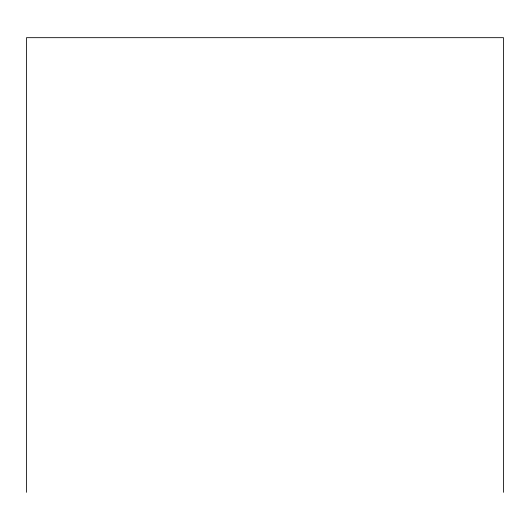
<?xml version="1.0" encoding="UTF-8"?>
<svg xmlns="http://www.w3.org/2000/svg" width="530" height="530" viewBox="0 0 530 530"><rect width="100%" height="100%" fill="white"/><g stroke="black" fill="none" stroke-linecap="round" stroke-linejoin="round"><path stroke-width="0.79" d="M503.5 492.324L503.5 37.676L26.5 37.676L26.5 492.324"/></g></svg>
